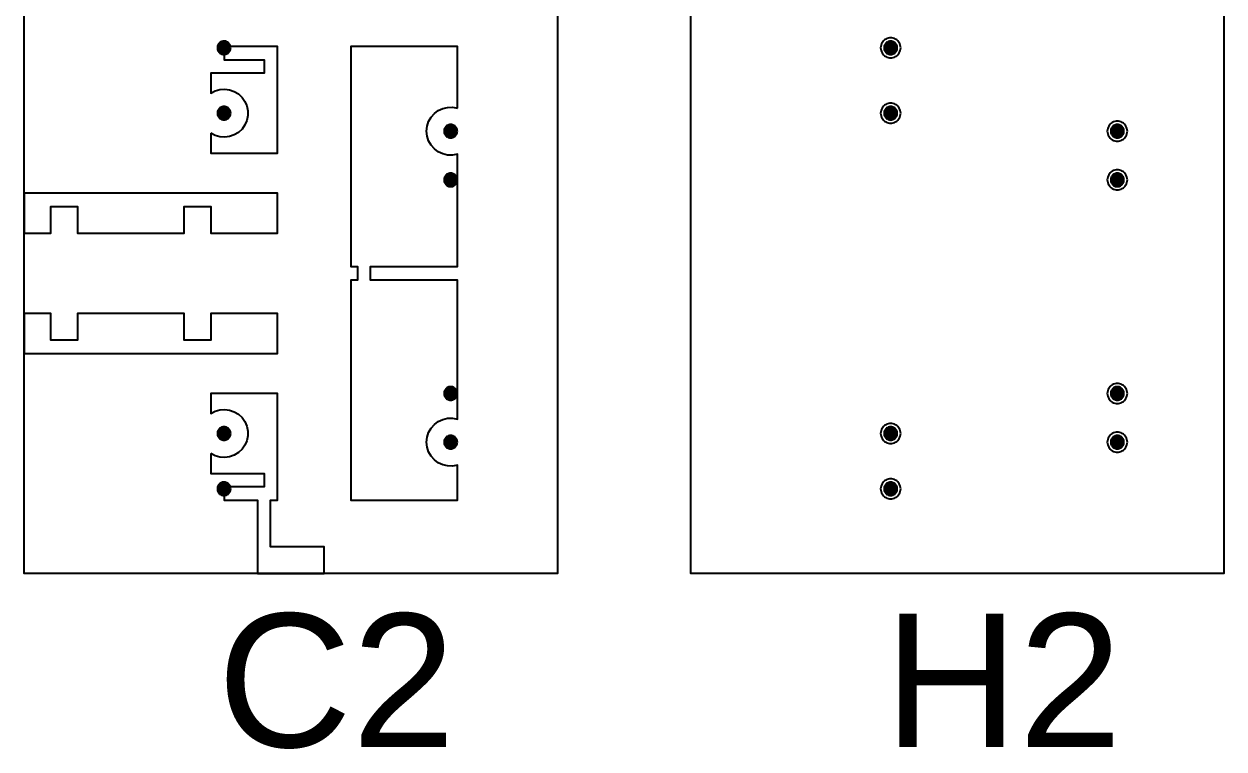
# Model space of a CAD drawing. Extents: x -2 to 177, y -6 to 16.
# Drawn here: x 98 to 107, y -5.81 to -0.38 of the extents above; entities that cross this region are included whole.
import ezdxf

# ---------------------------------------------------------------- set-up
doc = ezdxf.new("R2010")
doc.units = 0
doc.layers.get('0').update_dxf_attribs({"color": 255, "linetype": 'continuous'})
for name, color, linetype in [('C2', 232, 'continuous'), ('H2', 161, 'continuous'), ('Outline', 1, 'continuous'), ('V2', 103, 'continuous')]:
    doc.layers.add(name, color=color, linetype=linetype)
doc.styles.get("Standard").update_dxf_attribs({"font": 'ARIAL.TTF'})

msp = doc.modelspace()

# ---------------------------------------------------------------- linework, layer by layer
at = {"layer": 'C2'}
for points in [[(99.4, -1.1997), (99.4, -1.35), (99.9, -1.35), (99.9, -0.55), (99.549, -0.55), (99.5419, -0.5327), (99.529, -0.5192), (99.512, -0.5115), (99.4933, -0.5104), (99.4756, -0.5164), (99.4613, -0.5284), (99.4524, -0.5448), (99.4501, -0.5634), (99.4548, -0.5814), (99.4659, -0.5965), (99.4816, -0.6065), (99.5, -0.61), (99.5, -0.65), (99.8, -0.65), (99.8, -0.75), (99.4, -0.75), (99.4, -0.9003), (99.4327, -0.8831), (99.4682, -0.8728), (99.5051, -0.8701), (99.5417, -0.8749), (99.5766, -0.8871), (99.6082, -0.9062), (99.6353, -0.9313), (99.6567, -0.9615), (99.6715, -0.9953), (99.679, -1.0315), (99.679, -1.0685), (99.6715, -1.1047), (99.6567, -1.1385), (99.6353, -1.1687), (99.6082, -1.1938), (99.5766, -1.2129), (99.5417, -1.2251), (99.5051, -1.2299), (99.4682, -1.2272), (99.4327, -1.2169), (99.4, -1.1997)], [(101.25, -1.0121), (101.25, -0.55), (100.45, -0.55), (100.45, -2.2), (100.5, -2.2), (100.5, -2.3), (100.45, -2.3), (100.45, -3.95), (101.25, -3.95), (101.25, -3.6879), (101.2136, -3.6945), (101.1766, -3.6935), (101.1407, -3.6849), (101.1072, -3.6692), (101.0776, -3.647), (101.0532, -3.6192), (101.035, -3.587), (101.0238, -3.5518), (101.02, -3.515), (101.0238, -3.4782), (101.035, -3.443), (101.0532, -3.4108), (101.0776, -3.383), (101.1072, -3.3608), (101.1407, -3.3451), (101.1766, -3.3365), (101.2136, -3.3355), (101.25, -3.3421), (101.25, -2.3), (100.6, -2.3), (100.6, -2.2), (101.25, -2.2), (101.25, -1.3579), (101.2136, -1.3645), (101.1766, -1.3635), (101.1407, -1.3549), (101.1072, -1.3392), (101.0776, -1.317), (101.0532, -1.2892), (101.035, -1.257), (101.0238, -1.2218), (101.02, -1.185), (101.0238, -1.1482), (101.035, -1.113), (101.0532, -1.0808), (101.0776, -1.053), (101.1072, -1.0308), (101.1407, -1.0151), (101.1766, -1.0065), (101.2136, -1.0055), (101.25, -1.0121)], [(99.55, -1.05), (99.5496, -1.0435), (99.5483, -1.0371), (99.5462, -1.0309), (99.5433, -1.025), (99.5397, -1.0196), (99.5354, -1.0146), (99.5304, -1.0103), (99.525, -1.0067), (99.5191, -1.0038), (99.5129, -1.0017), (99.5065, -1.0004), (99.5, -1), (99.4935, -1.0004), (99.4871, -1.0017), (99.4809, -1.0038), (99.475, -1.0067), (99.4696, -1.0103), (99.4646, -1.0146), (99.4603, -1.0196), (99.4567, -1.025), (99.4538, -1.0309), (99.4517, -1.0371), (99.4504, -1.0435), (99.45, -1.05), (99.4504, -1.0565), (99.4517, -1.0629), (99.4538, -1.0691), (99.4567, -1.075), (99.4603, -1.0804), (99.4646, -1.0854), (99.4696, -1.0897), (99.475, -1.0933), (99.4809, -1.0962), (99.4871, -1.0983), (99.4935, -1.0996), (99.5, -1.1), (99.5065, -1.0996), (99.5129, -1.0983), (99.5191, -1.0962), (99.525, -1.0933), (99.5304, -1.0897), (99.5354, -1.0854), (99.5397, -1.0804), (99.5433, -1.075), (99.5462, -1.0691), (99.5483, -1.0629), (99.5496, -1.0565), (99.55, -1.05)], [(101.25, -1.185), (101.2496, -1.1785), (101.2483, -1.1721), (101.2462, -1.1659), (101.2433, -1.16), (101.2397, -1.1546), (101.2354, -1.1496), (101.2304, -1.1453), (101.225, -1.1417), (101.2191, -1.1388), (101.2129, -1.1367), (101.2065, -1.1354), (101.2, -1.135), (101.1935, -1.1354), (101.1871, -1.1367), (101.1809, -1.1388), (101.175, -1.1417), (101.1696, -1.1453), (101.1646, -1.1496), (101.1603, -1.1546), (101.1567, -1.16), (101.1538, -1.1659), (101.1517, -1.1721), (101.1504, -1.1785), (101.15, -1.185), (101.1504, -1.1915), (101.1517, -1.1979), (101.1538, -1.2041), (101.1567, -1.21), (101.1603, -1.2154), (101.1646, -1.2204), (101.1696, -1.2247), (101.175, -1.2283), (101.1809, -1.2312), (101.1871, -1.2333), (101.1935, -1.2346), (101.2, -1.235), (101.2065, -1.2346), (101.2129, -1.2333), (101.2191, -1.2312), (101.225, -1.2283), (101.2304, -1.2247), (101.2354, -1.2204), (101.2397, -1.2154), (101.2433, -1.21), (101.2462, -1.2041), (101.2483, -1.1979), (101.2496, -1.1915), (101.25, -1.185)], [(98, -1.95), (98.2, -1.95), (98.2, -1.75), (98.4, -1.75), (98.4, -1.95), (99.2, -1.95), (99.2, -1.75), (99.4, -1.75), (99.4, -1.95), (99.9, -1.95), (99.9, -1.65), (98, -1.65), (98, -1.95)], [(98, -2.85), (99.9, -2.85), (99.9, -2.55), (99.4, -2.55), (99.4, -2.75), (99.2, -2.75), (99.2, -2.55), (98.4, -2.55), (98.4, -2.75), (98.2, -2.75), (98.2, -2.55), (98, -2.55), (98, -2.85)], [(99.4, -3.5997), (99.4, -3.75), (99.8, -3.75), (99.8, -3.85), (99.5477, -3.85), (99.5391, -3.8339), (99.5253, -3.8219), (99.5082, -3.8157), (99.4899, -3.816), (99.473, -3.8229), (99.4597, -3.8354), (99.4518, -3.8519), (99.4503, -3.8701), (99.4554, -3.8876), (99.4665, -3.9021), (99.482, -3.9117), (99.5, -3.915), (99.5, -3.95), (99.75, -3.95), (99.75, -4.5), (100.25, -4.5), (100.25, -4.3), (99.85, -4.3), (99.85, -3.95), (99.9, -3.95), (99.9, -3.15), (99.4, -3.15), (99.4, -3.3003), (99.4327, -3.2831), (99.4682, -3.2728), (99.5051, -3.2701), (99.5417, -3.2749), (99.5766, -3.2871), (99.6082, -3.3062), (99.6353, -3.3313), (99.6567, -3.3615), (99.6715, -3.3953), (99.679, -3.4315), (99.679, -3.4685), (99.6715, -3.5047), (99.6567, -3.5385), (99.6353, -3.5687), (99.6082, -3.5938), (99.5766, -3.6129), (99.5417, -3.6251), (99.5051, -3.6299), (99.4682, -3.6272), (99.4327, -3.6169), (99.4, -3.5997)], [(99.55, -3.45), (99.5496, -3.4435), (99.5483, -3.4371), (99.5462, -3.4309), (99.5433, -3.425), (99.5397, -3.4196), (99.5354, -3.4146), (99.5304, -3.4103), (99.525, -3.4067), (99.5191, -3.4038), (99.5129, -3.4017), (99.5065, -3.4004), (99.5, -3.4), (99.4935, -3.4004), (99.4871, -3.4017), (99.4809, -3.4038), (99.475, -3.4067), (99.4696, -3.4103), (99.4646, -3.4146), (99.4603, -3.4196), (99.4567, -3.425), (99.4538, -3.4309), (99.4517, -3.4371), (99.4504, -3.4435), (99.45, -3.45), (99.4504, -3.4565), (99.4517, -3.4629), (99.4538, -3.4691), (99.4567, -3.475), (99.4603, -3.4804), (99.4646, -3.4854), (99.4696, -3.4897), (99.475, -3.4933), (99.4809, -3.4962), (99.4871, -3.4983), (99.4935, -3.4996), (99.5, -3.5), (99.5065, -3.4996), (99.5129, -3.4983), (99.5191, -3.4962), (99.525, -3.4933), (99.5304, -3.4897), (99.5354, -3.4854), (99.5397, -3.4804), (99.5433, -3.475), (99.5462, -3.4691), (99.5483, -3.4629), (99.5496, -3.4565), (99.55, -3.45)], [(101.25, -3.515), (101.2496, -3.5085), (101.2483, -3.5021), (101.2462, -3.4959), (101.2433, -3.49), (101.2397, -3.4846), (101.2354, -3.4796), (101.2304, -3.4753), (101.225, -3.4717), (101.2191, -3.4688), (101.2129, -3.4667), (101.2065, -3.4654), (101.2, -3.465), (101.1935, -3.4654), (101.1871, -3.4667), (101.1809, -3.4688), (101.175, -3.4717), (101.1696, -3.4753), (101.1646, -3.4796), (101.1603, -3.4846), (101.1567, -3.49), (101.1538, -3.4959), (101.1517, -3.5021), (101.1504, -3.5085), (101.15, -3.515), (101.1504, -3.5215), (101.1517, -3.5279), (101.1538, -3.5341), (101.1567, -3.54), (101.1603, -3.5454), (101.1646, -3.5504), (101.1696, -3.5547), (101.175, -3.5583), (101.1809, -3.5612), (101.1871, -3.5633), (101.1935, -3.5646), (101.2, -3.565), (101.2065, -3.5646), (101.2129, -3.5633), (101.2191, -3.5612), (101.225, -3.5583), (101.2304, -3.5547), (101.2354, -3.5504), (101.2397, -3.5454), (101.2433, -3.54), (101.2462, -3.5341), (101.2483, -3.5279), (101.2496, -3.5215), (101.25, -3.515)]]:
    msp.add_lwpolyline(points, close=True, dxfattribs=at)
at = {"layer": 'H2'}
for points in [[(104.575, -0.56), (104.5744, -0.5502), (104.5724, -0.5406), (104.5693, -0.5313), (104.565, -0.5225), (104.5595, -0.5143), (104.553, -0.507), (104.5457, -0.5005), (104.5375, -0.495), (104.5287, -0.4907), (104.5194, -0.4876), (104.5098, -0.4856), (104.5, -0.485), (104.4902, -0.4856), (104.4806, -0.4876), (104.4713, -0.4907), (104.4625, -0.495), (104.4543, -0.5005), (104.447, -0.507), (104.4405, -0.5143), (104.435, -0.5225), (104.4307, -0.5313), (104.4276, -0.5406), (104.4256, -0.5502), (104.425, -0.56), (104.4256, -0.5698), (104.4276, -0.5794), (104.4307, -0.5887), (104.435, -0.5975), (104.4405, -0.6057), (104.447, -0.613), (104.4543, -0.6195), (104.4625, -0.625), (104.4713, -0.6293), (104.4806, -0.6324), (104.4902, -0.6344), (104.5, -0.635), (104.5098, -0.6344), (104.5194, -0.6324), (104.5287, -0.6293), (104.5375, -0.625), (104.5457, -0.6195), (104.553, -0.613), (104.5595, -0.6057), (104.565, -0.5975), (104.5693, -0.5887), (104.5724, -0.5794), (104.5744, -0.5698), (104.575, -0.56)], [(104.575, -1.05), (104.5744, -1.0402), (104.5724, -1.0306), (104.5693, -1.0213), (104.565, -1.0125), (104.5595, -1.0043), (104.553, -0.997), (104.5457, -0.9905), (104.5375, -0.985), (104.5287, -0.9807), (104.5194, -0.9776), (104.5098, -0.9756), (104.5, -0.975), (104.4902, -0.9756), (104.4806, -0.9776), (104.4713, -0.9807), (104.4625, -0.985), (104.4543, -0.9905), (104.447, -0.997), (104.4405, -1.0043), (104.435, -1.0125), (104.4307, -1.0213), (104.4276, -1.0306), (104.4256, -1.0402), (104.425, -1.05), (104.4256, -1.0598), (104.4276, -1.0694), (104.4307, -1.0787), (104.435, -1.0875), (104.4405, -1.0957), (104.447, -1.103), (104.4543, -1.1095), (104.4625, -1.115), (104.4713, -1.1193), (104.4806, -1.1224), (104.4902, -1.1244), (104.5, -1.125), (104.5098, -1.1244), (104.5194, -1.1224), (104.5287, -1.1193), (104.5375, -1.115), (104.5457, -1.1095), (104.553, -1.103), (104.5595, -1.0957), (104.565, -1.0875), (104.5693, -1.0787), (104.5724, -1.0694), (104.5744, -1.0598), (104.575, -1.05)], [(106.275, -1.185), (106.2744, -1.1752), (106.2724, -1.1656), (106.2693, -1.1563), (106.265, -1.1475), (106.2595, -1.1393), (106.253, -1.132), (106.2457, -1.1255), (106.2375, -1.12), (106.2287, -1.1157), (106.2194, -1.1126), (106.2098, -1.1106), (106.2, -1.11), (106.1902, -1.1106), (106.1806, -1.1126), (106.1713, -1.1157), (106.1625, -1.12), (106.1543, -1.1255), (106.147, -1.132), (106.1405, -1.1393), (106.135, -1.1475), (106.1307, -1.1563), (106.1276, -1.1656), (106.1256, -1.1752), (106.125, -1.185), (106.1256, -1.1948), (106.1276, -1.2044), (106.1307, -1.2137), (106.135, -1.2225), (106.1405, -1.2307), (106.147, -1.238), (106.1543, -1.2445), (106.1625, -1.25), (106.1713, -1.2543), (106.1806, -1.2574), (106.1902, -1.2594), (106.2, -1.26), (106.2098, -1.2594), (106.2194, -1.2574), (106.2287, -1.2543), (106.2375, -1.25), (106.2457, -1.2445), (106.253, -1.238), (106.2595, -1.2307), (106.265, -1.2225), (106.2693, -1.2137), (106.2724, -1.2044), (106.2744, -1.1948), (106.275, -1.185)], [(106.275, -1.55), (106.2744, -1.5402), (106.2724, -1.5306), (106.2693, -1.5213), (106.265, -1.5125), (106.2595, -1.5043), (106.253, -1.497), (106.2457, -1.4905), (106.2375, -1.485), (106.2287, -1.4807), (106.2194, -1.4776), (106.2098, -1.4756), (106.2, -1.475), (106.1902, -1.4756), (106.1806, -1.4776), (106.1713, -1.4807), (106.1625, -1.485), (106.1543, -1.4905), (106.147, -1.497), (106.1405, -1.5043), (106.135, -1.5125), (106.1307, -1.5213), (106.1276, -1.5306), (106.1256, -1.5402), (106.125, -1.55), (106.1256, -1.5598), (106.1276, -1.5694), (106.1307, -1.5787), (106.135, -1.5875), (106.1405, -1.5957), (106.147, -1.603), (106.1543, -1.6095), (106.1625, -1.615), (106.1713, -1.6193), (106.1806, -1.6224), (106.1902, -1.6244), (106.2, -1.625), (106.2098, -1.6244), (106.2194, -1.6224), (106.2287, -1.6193), (106.2375, -1.615), (106.2457, -1.6095), (106.253, -1.603), (106.2595, -1.5957), (106.265, -1.5875), (106.2693, -1.5787), (106.2724, -1.5694), (106.2744, -1.5598), (106.275, -1.55)], [(106.275, -3.15), (106.2744, -3.1402), (106.2724, -3.1306), (106.2693, -3.1213), (106.265, -3.1125), (106.2595, -3.1043), (106.253, -3.097), (106.2457, -3.0905), (106.2375, -3.085), (106.2287, -3.0807), (106.2194, -3.0776), (106.2098, -3.0756), (106.2, -3.075), (106.1902, -3.0756), (106.1806, -3.0776), (106.1713, -3.0807), (106.1625, -3.085), (106.1543, -3.0905), (106.147, -3.097), (106.1405, -3.1043), (106.135, -3.1125), (106.1307, -3.1213), (106.1276, -3.1306), (106.1256, -3.1402), (106.125, -3.15), (106.1256, -3.1598), (106.1276, -3.1694), (106.1307, -3.1787), (106.135, -3.1875), (106.1405, -3.1957), (106.147, -3.203), (106.1543, -3.2095), (106.1625, -3.215), (106.1713, -3.2193), (106.1806, -3.2224), (106.1902, -3.2244), (106.2, -3.225), (106.2098, -3.2244), (106.2194, -3.2224), (106.2287, -3.2193), (106.2375, -3.215), (106.2457, -3.2095), (106.253, -3.203), (106.2595, -3.1957), (106.265, -3.1875), (106.2693, -3.1787), (106.2724, -3.1694), (106.2744, -3.1598), (106.275, -3.15)], [(104.575, -3.45), (104.5744, -3.4402), (104.5724, -3.4306), (104.5693, -3.4213), (104.565, -3.4125), (104.5595, -3.4043), (104.553, -3.397), (104.5457, -3.3905), (104.5375, -3.385), (104.5287, -3.3807), (104.5194, -3.3776), (104.5098, -3.3756), (104.5, -3.375), (104.4902, -3.3756), (104.4806, -3.3776), (104.4713, -3.3807), (104.4625, -3.385), (104.4543, -3.3905), (104.447, -3.397), (104.4405, -3.4043), (104.435, -3.4125), (104.4307, -3.4213), (104.4276, -3.4306), (104.4256, -3.4402), (104.425, -3.45), (104.4256, -3.4598), (104.4276, -3.4694), (104.4307, -3.4787), (104.435, -3.4875), (104.4405, -3.4957), (104.447, -3.503), (104.4543, -3.5095), (104.4625, -3.515), (104.4713, -3.5193), (104.4806, -3.5224), (104.4902, -3.5244), (104.5, -3.525), (104.5098, -3.5244), (104.5194, -3.5224), (104.5287, -3.5193), (104.5375, -3.515), (104.5457, -3.5095), (104.553, -3.503), (104.5595, -3.4957), (104.565, -3.4875), (104.5693, -3.4787), (104.5724, -3.4694), (104.5744, -3.4598), (104.575, -3.45)], [(106.275, -3.515), (106.2744, -3.5052), (106.2724, -3.4956), (106.2693, -3.4863), (106.265, -3.4775), (106.2595, -3.4693), (106.253, -3.462), (106.2457, -3.4555), (106.2375, -3.45), (106.2287, -3.4457), (106.2194, -3.4426), (106.2098, -3.4406), (106.2, -3.44), (106.1902, -3.4406), (106.1806, -3.4426), (106.1713, -3.4457), (106.1625, -3.45), (106.1543, -3.4555), (106.147, -3.462), (106.1405, -3.4693), (106.135, -3.4775), (106.1307, -3.4863), (106.1276, -3.4956), (106.1256, -3.5052), (106.125, -3.515), (106.1256, -3.5248), (106.1276, -3.5344), (106.1307, -3.5437), (106.135, -3.5525), (106.1405, -3.5607), (106.147, -3.568), (106.1543, -3.5745), (106.1625, -3.58), (106.1713, -3.5843), (106.1806, -3.5874), (106.1902, -3.5894), (106.2, -3.59), (106.2098, -3.5894), (106.2194, -3.5874), (106.2287, -3.5843), (106.2375, -3.58), (106.2457, -3.5745), (106.253, -3.568), (106.2595, -3.5607), (106.265, -3.5525), (106.2693, -3.5437), (106.2724, -3.5344), (106.2744, -3.5248), (106.275, -3.515)], [(104.575, -3.865), (104.5744, -3.8552), (104.5724, -3.8456), (104.5693, -3.8363), (104.565, -3.8275), (104.5595, -3.8193), (104.553, -3.812), (104.5457, -3.8055), (104.5375, -3.8), (104.5287, -3.7957), (104.5194, -3.7926), (104.5098, -3.7906), (104.5, -3.79), (104.4902, -3.7906), (104.4806, -3.7926), (104.4713, -3.7957), (104.4625, -3.8), (104.4543, -3.8055), (104.447, -3.812), (104.4405, -3.8193), (104.435, -3.8275), (104.4307, -3.8363), (104.4276, -3.8456), (104.4256, -3.8552), (104.425, -3.865), (104.4256, -3.8748), (104.4276, -3.8844), (104.4307, -3.8937), (104.435, -3.9025), (104.4405, -3.9107), (104.447, -3.918), (104.4543, -3.9245), (104.4625, -3.93), (104.4713, -3.9343), (104.4806, -3.9374), (104.4902, -3.9394), (104.5, -3.94), (104.5098, -3.9394), (104.5194, -3.9374), (104.5287, -3.9343), (104.5375, -3.93), (104.5457, -3.9245), (104.553, -3.918), (104.5595, -3.9107), (104.565, -3.9025), (104.5693, -3.8937), (104.5724, -3.8844), (104.5744, -3.8748), (104.575, -3.865)]]:
    msp.add_lwpolyline(points, close=True, dxfattribs=at)
at = {"layer": 'Outline'}
for points in [[(102, 4.5), (102, -4.5), (98, -4.5), (98, 4.5)], [(107, 4.5), (107, -4.5), (103, -4.5), (103, 4.5)]]:
    msp.add_lwpolyline(points, close=True, dxfattribs=at)
at = {"layer": 'V2'}
for points in [[(99.55, -0.56), (99.5496, -0.5535), (99.5483, -0.5471), (99.5462, -0.5409), (99.5433, -0.535), (99.5397, -0.5296), (99.5354, -0.5246), (99.5304, -0.5203), (99.525, -0.5167), (99.5191, -0.5138), (99.5129, -0.5117), (99.5065, -0.5104), (99.5, -0.51), (99.4935, -0.5104), (99.4871, -0.5117), (99.4809, -0.5138), (99.475, -0.5167), (99.4696, -0.5203), (99.4646, -0.5246), (99.4603, -0.5296), (99.4567, -0.535), (99.4538, -0.5409), (99.4517, -0.5471), (99.4504, -0.5535), (99.45, -0.56), (99.4504, -0.5665), (99.4517, -0.5729), (99.4538, -0.5791), (99.4567, -0.585), (99.4603, -0.5904), (99.4646, -0.5954), (99.4696, -0.5997), (99.475, -0.6033), (99.4809, -0.6062), (99.4871, -0.6083), (99.4935, -0.6096), (99.5, -0.61), (99.5065, -0.6096), (99.5129, -0.6083), (99.5191, -0.6062), (99.525, -0.6033), (99.5304, -0.5997), (99.5354, -0.5954), (99.5397, -0.5904), (99.5433, -0.585), (99.5462, -0.5791), (99.5483, -0.5729), (99.5496, -0.5665), (99.55, -0.56)], [(104.55, -0.56), (104.5496, -0.5535), (104.5483, -0.5471), (104.5462, -0.5409), (104.5433, -0.535), (104.5397, -0.5296), (104.5354, -0.5246), (104.5304, -0.5203), (104.525, -0.5167), (104.5191, -0.5138), (104.5129, -0.5117), (104.5065, -0.5104), (104.5, -0.51), (104.4935, -0.5104), (104.4871, -0.5117), (104.4809, -0.5138), (104.475, -0.5167), (104.4696, -0.5203), (104.4646, -0.5246), (104.4603, -0.5296), (104.4567, -0.535), (104.4538, -0.5409), (104.4517, -0.5471), (104.4504, -0.5535), (104.45, -0.56), (104.4504, -0.5665), (104.4517, -0.5729), (104.4538, -0.5791), (104.4567, -0.585), (104.4603, -0.5904), (104.4646, -0.5954), (104.4696, -0.5997), (104.475, -0.6033), (104.4809, -0.6062), (104.4871, -0.6083), (104.4935, -0.6096), (104.5, -0.61), (104.5065, -0.6096), (104.5129, -0.6083), (104.5191, -0.6062), (104.525, -0.6033), (104.5304, -0.5997), (104.5354, -0.5954), (104.5397, -0.5904), (104.5433, -0.585), (104.5462, -0.5791), (104.5483, -0.5729), (104.5496, -0.5665), (104.55, -0.56)], [(99.55, -1.05), (99.5496, -1.0435), (99.5483, -1.0371), (99.5462, -1.0309), (99.5433, -1.025), (99.5397, -1.0196), (99.5354, -1.0146), (99.5304, -1.0103), (99.525, -1.0067), (99.5191, -1.0038), (99.5129, -1.0017), (99.5065, -1.0004), (99.5, -1), (99.4935, -1.0004), (99.4871, -1.0017), (99.4809, -1.0038), (99.475, -1.0067), (99.4696, -1.0103), (99.4646, -1.0146), (99.4603, -1.0196), (99.4567, -1.025), (99.4538, -1.0309), (99.4517, -1.0371), (99.4504, -1.0435), (99.45, -1.05), (99.4504, -1.0565), (99.4517, -1.0629), (99.4538, -1.0691), (99.4567, -1.075), (99.4603, -1.0804), (99.4646, -1.0854), (99.4696, -1.0897), (99.475, -1.0933), (99.4809, -1.0962), (99.4871, -1.0983), (99.4935, -1.0996), (99.5, -1.1), (99.5065, -1.0996), (99.5129, -1.0983), (99.5191, -1.0962), (99.525, -1.0933), (99.5304, -1.0897), (99.5354, -1.0854), (99.5397, -1.0804), (99.5433, -1.075), (99.5462, -1.0691), (99.5483, -1.0629), (99.5496, -1.0565), (99.55, -1.05)], [(104.55, -1.05), (104.5496, -1.0435), (104.5483, -1.0371), (104.5462, -1.0309), (104.5433, -1.025), (104.5397, -1.0196), (104.5354, -1.0146), (104.5304, -1.0103), (104.525, -1.0067), (104.5191, -1.0038), (104.5129, -1.0017), (104.5065, -1.0004), (104.5, -1), (104.4935, -1.0004), (104.4871, -1.0017), (104.4809, -1.0038), (104.475, -1.0067), (104.4696, -1.0103), (104.4646, -1.0146), (104.4603, -1.0196), (104.4567, -1.025), (104.4538, -1.0309), (104.4517, -1.0371), (104.4504, -1.0435), (104.45, -1.05), (104.4504, -1.0565), (104.4517, -1.0629), (104.4538, -1.0691), (104.4567, -1.075), (104.4603, -1.0804), (104.4646, -1.0854), (104.4696, -1.0897), (104.475, -1.0933), (104.4809, -1.0962), (104.4871, -1.0983), (104.4935, -1.0996), (104.5, -1.1), (104.5065, -1.0996), (104.5129, -1.0983), (104.5191, -1.0962), (104.525, -1.0933), (104.5304, -1.0897), (104.5354, -1.0854), (104.5397, -1.0804), (104.5433, -1.075), (104.5462, -1.0691), (104.5483, -1.0629), (104.5496, -1.0565), (104.55, -1.05)], [(101.25, -1.185), (101.2496, -1.1785), (101.2483, -1.1721), (101.2462, -1.1659), (101.2433, -1.16), (101.2397, -1.1546), (101.2354, -1.1496), (101.2304, -1.1453), (101.225, -1.1417), (101.2191, -1.1388), (101.2129, -1.1367), (101.2065, -1.1354), (101.2, -1.135), (101.1935, -1.1354), (101.1871, -1.1367), (101.1809, -1.1388), (101.175, -1.1417), (101.1696, -1.1453), (101.1646, -1.1496), (101.1603, -1.1546), (101.1567, -1.16), (101.1538, -1.1659), (101.1517, -1.1721), (101.1504, -1.1785), (101.15, -1.185), (101.1504, -1.1915), (101.1517, -1.1979), (101.1538, -1.2041), (101.1567, -1.21), (101.1603, -1.2154), (101.1646, -1.2204), (101.1696, -1.2247), (101.175, -1.2283), (101.1809, -1.2312), (101.1871, -1.2333), (101.1935, -1.2346), (101.2, -1.235), (101.2065, -1.2346), (101.2129, -1.2333), (101.2191, -1.2312), (101.225, -1.2283), (101.2304, -1.2247), (101.2354, -1.2204), (101.2397, -1.2154), (101.2433, -1.21), (101.2462, -1.2041), (101.2483, -1.1979), (101.2496, -1.1915), (101.25, -1.185)], [(106.25, -1.185), (106.2496, -1.1785), (106.2483, -1.1721), (106.2462, -1.1659), (106.2433, -1.16), (106.2397, -1.1546), (106.2354, -1.1496), (106.2304, -1.1453), (106.225, -1.1417), (106.2191, -1.1388), (106.2129, -1.1367), (106.2065, -1.1354), (106.2, -1.135), (106.1935, -1.1354), (106.1871, -1.1367), (106.1809, -1.1388), (106.175, -1.1417), (106.1696, -1.1453), (106.1646, -1.1496), (106.1603, -1.1546), (106.1567, -1.16), (106.1538, -1.1659), (106.1517, -1.1721), (106.1504, -1.1785), (106.15, -1.185), (106.1504, -1.1915), (106.1517, -1.1979), (106.1538, -1.2041), (106.1567, -1.21), (106.1603, -1.2154), (106.1646, -1.2204), (106.1696, -1.2247), (106.175, -1.2283), (106.1809, -1.2312), (106.1871, -1.2333), (106.1935, -1.2346), (106.2, -1.235), (106.2065, -1.2346), (106.2129, -1.2333), (106.2191, -1.2312), (106.225, -1.2283), (106.2304, -1.2247), (106.2354, -1.2204), (106.2397, -1.2154), (106.2433, -1.21), (106.2462, -1.2041), (106.2483, -1.1979), (106.2496, -1.1915), (106.25, -1.185)], [(101.25, -1.55), (101.2496, -1.5435), (101.2483, -1.5371), (101.2462, -1.5309), (101.2433, -1.525), (101.2397, -1.5196), (101.2354, -1.5146), (101.2304, -1.5103), (101.225, -1.5067), (101.2191, -1.5038), (101.2129, -1.5017), (101.2065, -1.5004), (101.2, -1.5), (101.1935, -1.5004), (101.1871, -1.5017), (101.1809, -1.5038), (101.175, -1.5067), (101.1696, -1.5103), (101.1646, -1.5146), (101.1603, -1.5196), (101.1567, -1.525), (101.1538, -1.5309), (101.1517, -1.5371), (101.1504, -1.5435), (101.15, -1.55), (101.1504, -1.5565), (101.1517, -1.5629), (101.1538, -1.5691), (101.1567, -1.575), (101.1603, -1.5804), (101.1646, -1.5854), (101.1696, -1.5897), (101.175, -1.5933), (101.1809, -1.5962), (101.1871, -1.5983), (101.1935, -1.5996), (101.2, -1.6), (101.2065, -1.5996), (101.2129, -1.5983), (101.2191, -1.5962), (101.225, -1.5933), (101.2304, -1.5897), (101.2354, -1.5854), (101.2397, -1.5804), (101.2433, -1.575), (101.2462, -1.5691), (101.2483, -1.5629), (101.2496, -1.5565), (101.25, -1.55)], [(106.25, -1.55), (106.2496, -1.5435), (106.2483, -1.5371), (106.2462, -1.5309), (106.2433, -1.525), (106.2397, -1.5196), (106.2354, -1.5146), (106.2304, -1.5103), (106.225, -1.5067), (106.2191, -1.5038), (106.2129, -1.5017), (106.2065, -1.5004), (106.2, -1.5), (106.1935, -1.5004), (106.1871, -1.5017), (106.1809, -1.5038), (106.175, -1.5067), (106.1696, -1.5103), (106.1646, -1.5146), (106.1603, -1.5196), (106.1567, -1.525), (106.1538, -1.5309), (106.1517, -1.5371), (106.1504, -1.5435), (106.15, -1.55), (106.1504, -1.5565), (106.1517, -1.5629), (106.1538, -1.5691), (106.1567, -1.575), (106.1603, -1.5804), (106.1646, -1.5854), (106.1696, -1.5897), (106.175, -1.5933), (106.1809, -1.5962), (106.1871, -1.5983), (106.1935, -1.5996), (106.2, -1.6), (106.2065, -1.5996), (106.2129, -1.5983), (106.2191, -1.5962), (106.225, -1.5933), (106.2304, -1.5897), (106.2354, -1.5854), (106.2397, -1.5804), (106.2433, -1.575), (106.2462, -1.5691), (106.2483, -1.5629), (106.2496, -1.5565), (106.25, -1.55)], [(101.25, -3.15), (101.2496, -3.1435), (101.2483, -3.1371), (101.2462, -3.1309), (101.2433, -3.125), (101.2397, -3.1196), (101.2354, -3.1146), (101.2304, -3.1103), (101.225, -3.1067), (101.2191, -3.1038), (101.2129, -3.1017), (101.2065, -3.1004), (101.2, -3.1), (101.1935, -3.1004), (101.1871, -3.1017), (101.1809, -3.1038), (101.175, -3.1067), (101.1696, -3.1103), (101.1646, -3.1146), (101.1603, -3.1196), (101.1567, -3.125), (101.1538, -3.1309), (101.1517, -3.1371), (101.1504, -3.1435), (101.15, -3.15), (101.1504, -3.1565), (101.1517, -3.1629), (101.1538, -3.1691), (101.1567, -3.175), (101.1603, -3.1804), (101.1646, -3.1854), (101.1696, -3.1897), (101.175, -3.1933), (101.1809, -3.1962), (101.1871, -3.1983), (101.1935, -3.1996), (101.2, -3.2), (101.2065, -3.1996), (101.2129, -3.1983), (101.2191, -3.1962), (101.225, -3.1933), (101.2304, -3.1897), (101.2354, -3.1854), (101.2397, -3.1804), (101.2433, -3.175), (101.2462, -3.1691), (101.2483, -3.1629), (101.2496, -3.1565), (101.25, -3.15)], [(106.25, -3.15), (106.2496, -3.1435), (106.2483, -3.1371), (106.2462, -3.1309), (106.2433, -3.125), (106.2397, -3.1196), (106.2354, -3.1146), (106.2304, -3.1103), (106.225, -3.1067), (106.2191, -3.1038), (106.2129, -3.1017), (106.2065, -3.1004), (106.2, -3.1), (106.1935, -3.1004), (106.1871, -3.1017), (106.1809, -3.1038), (106.175, -3.1067), (106.1696, -3.1103), (106.1646, -3.1146), (106.1603, -3.1196), (106.1567, -3.125), (106.1538, -3.1309), (106.1517, -3.1371), (106.1504, -3.1435), (106.15, -3.15), (106.1504, -3.1565), (106.1517, -3.1629), (106.1538, -3.1691), (106.1567, -3.175), (106.1603, -3.1804), (106.1646, -3.1854), (106.1696, -3.1897), (106.175, -3.1933), (106.1809, -3.1962), (106.1871, -3.1983), (106.1935, -3.1996), (106.2, -3.2), (106.2065, -3.1996), (106.2129, -3.1983), (106.2191, -3.1962), (106.225, -3.1933), (106.2304, -3.1897), (106.2354, -3.1854), (106.2397, -3.1804), (106.2433, -3.175), (106.2462, -3.1691), (106.2483, -3.1629), (106.2496, -3.1565), (106.25, -3.15)], [(99.55, -3.45), (99.5496, -3.4435), (99.5483, -3.4371), (99.5462, -3.4309), (99.5433, -3.425), (99.5397, -3.4196), (99.5354, -3.4146), (99.5304, -3.4103), (99.525, -3.4067), (99.5191, -3.4038), (99.5129, -3.4017), (99.5065, -3.4004), (99.5, -3.4), (99.4935, -3.4004), (99.4871, -3.4017), (99.4809, -3.4038), (99.475, -3.4067), (99.4696, -3.4103), (99.4646, -3.4146), (99.4603, -3.4196), (99.4567, -3.425), (99.4538, -3.4309), (99.4517, -3.4371), (99.4504, -3.4435), (99.45, -3.45), (99.4504, -3.4565), (99.4517, -3.4629), (99.4538, -3.4691), (99.4567, -3.475), (99.4603, -3.4804), (99.4646, -3.4854), (99.4696, -3.4897), (99.475, -3.4933), (99.4809, -3.4962), (99.4871, -3.4983), (99.4935, -3.4996), (99.5, -3.5), (99.5065, -3.4996), (99.5129, -3.4983), (99.5191, -3.4962), (99.525, -3.4933), (99.5304, -3.4897), (99.5354, -3.4854), (99.5397, -3.4804), (99.5433, -3.475), (99.5462, -3.4691), (99.5483, -3.4629), (99.5496, -3.4565), (99.55, -3.45)], [(104.55, -3.45), (104.5496, -3.4435), (104.5483, -3.4371), (104.5462, -3.4309), (104.5433, -3.425), (104.5397, -3.4196), (104.5354, -3.4146), (104.5304, -3.4103), (104.525, -3.4067), (104.5191, -3.4038), (104.5129, -3.4017), (104.5065, -3.4004), (104.5, -3.4), (104.4935, -3.4004), (104.4871, -3.4017), (104.4809, -3.4038), (104.475, -3.4067), (104.4696, -3.4103), (104.4646, -3.4146), (104.4603, -3.4196), (104.4567, -3.425), (104.4538, -3.4309), (104.4517, -3.4371), (104.4504, -3.4435), (104.45, -3.45), (104.4504, -3.4565), (104.4517, -3.4629), (104.4538, -3.4691), (104.4567, -3.475), (104.4603, -3.4804), (104.4646, -3.4854), (104.4696, -3.4897), (104.475, -3.4933), (104.4809, -3.4962), (104.4871, -3.4983), (104.4935, -3.4996), (104.5, -3.5), (104.5065, -3.4996), (104.5129, -3.4983), (104.5191, -3.4962), (104.525, -3.4933), (104.5304, -3.4897), (104.5354, -3.4854), (104.5397, -3.4804), (104.5433, -3.475), (104.5462, -3.4691), (104.5483, -3.4629), (104.5496, -3.4565), (104.55, -3.45)], [(101.25, -3.515), (101.2496, -3.5085), (101.2483, -3.5021), (101.2462, -3.4959), (101.2433, -3.49), (101.2397, -3.4846), (101.2354, -3.4796), (101.2304, -3.4753), (101.225, -3.4717), (101.2191, -3.4688), (101.2129, -3.4667), (101.2065, -3.4654), (101.2, -3.465), (101.1935, -3.4654), (101.1871, -3.4667), (101.1809, -3.4688), (101.175, -3.4717), (101.1696, -3.4753), (101.1646, -3.4796), (101.1603, -3.4846), (101.1567, -3.49), (101.1538, -3.4959), (101.1517, -3.5021), (101.1504, -3.5085), (101.15, -3.515), (101.1504, -3.5215), (101.1517, -3.5279), (101.1538, -3.5341), (101.1567, -3.54), (101.1603, -3.5454), (101.1646, -3.5504), (101.1696, -3.5547), (101.175, -3.5583), (101.1809, -3.5612), (101.1871, -3.5633), (101.1935, -3.5646), (101.2, -3.565), (101.2065, -3.5646), (101.2129, -3.5633), (101.2191, -3.5612), (101.225, -3.5583), (101.2304, -3.5547), (101.2354, -3.5504), (101.2397, -3.5454), (101.2433, -3.54), (101.2462, -3.5341), (101.2483, -3.5279), (101.2496, -3.5215), (101.25, -3.515)], [(106.25, -3.515), (106.2496, -3.5085), (106.2483, -3.5021), (106.2462, -3.4959), (106.2433, -3.49), (106.2397, -3.4846), (106.2354, -3.4796), (106.2304, -3.4753), (106.225, -3.4717), (106.2191, -3.4688), (106.2129, -3.4667), (106.2065, -3.4654), (106.2, -3.465), (106.1935, -3.4654), (106.1871, -3.4667), (106.1809, -3.4688), (106.175, -3.4717), (106.1696, -3.4753), (106.1646, -3.4796), (106.1603, -3.4846), (106.1567, -3.49), (106.1538, -3.4959), (106.1517, -3.5021), (106.1504, -3.5085), (106.15, -3.515), (106.1504, -3.5215), (106.1517, -3.5279), (106.1538, -3.5341), (106.1567, -3.54), (106.1603, -3.5454), (106.1646, -3.5504), (106.1696, -3.5547), (106.175, -3.5583), (106.1809, -3.5612), (106.1871, -3.5633), (106.1935, -3.5646), (106.2, -3.565), (106.2065, -3.5646), (106.2129, -3.5633), (106.2191, -3.5612), (106.225, -3.5583), (106.2304, -3.5547), (106.2354, -3.5504), (106.2397, -3.5454), (106.2433, -3.54), (106.2462, -3.5341), (106.2483, -3.5279), (106.2496, -3.5215), (106.25, -3.515)], [(99.55, -3.865), (99.5496, -3.8585), (99.5483, -3.8521), (99.5462, -3.8459), (99.5433, -3.84), (99.5397, -3.8346), (99.5354, -3.8296), (99.5304, -3.8253), (99.525, -3.8217), (99.5191, -3.8188), (99.5129, -3.8167), (99.5065, -3.8154), (99.5, -3.815), (99.4935, -3.8154), (99.4871, -3.8167), (99.4809, -3.8188), (99.475, -3.8217), (99.4696, -3.8253), (99.4646, -3.8296), (99.4603, -3.8346), (99.4567, -3.84), (99.4538, -3.8459), (99.4517, -3.8521), (99.4504, -3.8585), (99.45, -3.865), (99.4504, -3.8715), (99.4517, -3.8779), (99.4538, -3.8841), (99.4567, -3.89), (99.4603, -3.8954), (99.4646, -3.9004), (99.4696, -3.9047), (99.475, -3.9083), (99.4809, -3.9112), (99.4871, -3.9133), (99.4935, -3.9146), (99.5, -3.915), (99.5065, -3.9146), (99.5129, -3.9133), (99.5191, -3.9112), (99.525, -3.9083), (99.5304, -3.9047), (99.5354, -3.9004), (99.5397, -3.8954), (99.5433, -3.89), (99.5462, -3.8841), (99.5483, -3.8779), (99.5496, -3.8715), (99.55, -3.865)], [(104.55, -3.865), (104.5496, -3.8585), (104.5483, -3.8521), (104.5462, -3.8459), (104.5433, -3.84), (104.5397, -3.8346), (104.5354, -3.8296), (104.5304, -3.8253), (104.525, -3.8217), (104.5191, -3.8188), (104.5129, -3.8167), (104.5065, -3.8154), (104.5, -3.815), (104.4935, -3.8154), (104.4871, -3.8167), (104.4809, -3.8188), (104.475, -3.8217), (104.4696, -3.8253), (104.4646, -3.8296), (104.4603, -3.8346), (104.4567, -3.84), (104.4538, -3.8459), (104.4517, -3.8521), (104.4504, -3.8585), (104.45, -3.865), (104.4504, -3.8715), (104.4517, -3.8779), (104.4538, -3.8841), (104.4567, -3.89), (104.4603, -3.8954), (104.4646, -3.9004), (104.4696, -3.9047), (104.475, -3.9083), (104.4809, -3.9112), (104.4871, -3.9133), (104.4935, -3.9146), (104.5, -3.915), (104.5065, -3.9146), (104.5129, -3.9133), (104.5191, -3.9112), (104.525, -3.9083), (104.5304, -3.9047), (104.5354, -3.9004), (104.5397, -3.8954), (104.5433, -3.89), (104.5462, -3.8841), (104.5483, -3.8779), (104.5496, -3.8715), (104.55, -3.865)]]:
    msp.add_lwpolyline(points, close=True, dxfattribs=at)
for points in [[(99.4646, -0.5246), (99.4538, -0.5409), (99.5, -0.56)], [(99.4809, -0.5138), (99.4646, -0.5246), (99.5, -0.56)], [(99.5, -0.51), (99.4809, -0.5138), (99.5, -0.56)], [(99.5191, -0.5138), (99.5, -0.51), (99.5, -0.56)], [(99.5354, -0.5246), (99.5191, -0.5138), (99.5, -0.56)], [(99.5462, -0.5409), (99.5354, -0.5246), (99.5, -0.56)], [(104.4646, -0.5246), (104.4538, -0.5409), (104.5, -0.56)], [(104.4809, -0.5138), (104.4646, -0.5246), (104.5, -0.56)], [(104.5, -0.51), (104.4809, -0.5138), (104.5, -0.56)], [(104.5191, -0.5138), (104.5, -0.51), (104.5, -0.56)], [(104.5354, -0.5246), (104.5191, -0.5138), (104.5, -0.56)], [(104.5462, -0.5409), (104.5354, -0.5246), (104.5, -0.56)], [(99.4538, -0.5409), (99.45, -0.56), (99.5, -0.56)], [(99.45, -0.56), (99.4538, -0.5791), (99.5, -0.56)], [(99.4538, -0.5791), (99.4646, -0.5954), (99.5, -0.56)], [(99.4646, -0.5954), (99.4809, -0.6062), (99.5, -0.56)], [(99.4809, -0.6062), (99.5, -0.61), (99.5, -0.56)], [(99.55, -0.56), (99.5462, -0.5409), (99.5, -0.56)], [(99.5, -0.61), (99.5191, -0.6062), (99.5, -0.56)], [(99.5191, -0.6062), (99.5354, -0.5954), (99.5, -0.56)], [(99.5354, -0.5954), (99.5462, -0.5791), (99.5, -0.56)], [(99.5462, -0.5791), (99.55, -0.56), (99.5, -0.56)], [(104.4538, -0.5409), (104.45, -0.56), (104.5, -0.56)], [(104.45, -0.56), (104.4538, -0.5791), (104.5, -0.56)], [(104.4538, -0.5791), (104.4646, -0.5954), (104.5, -0.56)], [(104.4646, -0.5954), (104.4809, -0.6062), (104.5, -0.56)], [(104.4809, -0.6062), (104.5, -0.61), (104.5, -0.56)], [(104.55, -0.56), (104.5462, -0.5409), (104.5, -0.56)], [(104.5, -0.61), (104.5191, -0.6062), (104.5, -0.56)], [(104.5191, -0.6062), (104.5354, -0.5954), (104.5, -0.56)], [(104.5354, -0.5954), (104.5462, -0.5791), (104.5, -0.56)], [(104.5462, -0.5791), (104.55, -0.56), (104.5, -0.56)], [(99.4538, -1.0309), (99.45, -1.05), (99.5, -1.05)], [(99.45, -1.05), (99.4538, -1.0691), (99.5, -1.05)], [(99.4646, -1.0146), (99.4538, -1.0309), (99.5, -1.05)], [(99.4538, -1.0691), (99.4646, -1.0854), (99.5, -1.05)], [(99.4809, -1.0038), (99.4646, -1.0146), (99.5, -1.05)], [(99.4646, -1.0854), (99.4809, -1.0962), (99.5, -1.05)], [(99.5, -1), (99.4809, -1.0038), (99.5, -1.05)], [(99.4809, -1.0962), (99.5, -1.1), (99.5, -1.05)], [(99.5191, -1.0038), (99.5, -1), (99.5, -1.05)], [(99.5354, -1.0146), (99.5191, -1.0038), (99.5, -1.05)], [(99.5462, -1.0309), (99.5354, -1.0146), (99.5, -1.05)], [(99.55, -1.05), (99.5462, -1.0309), (99.5, -1.05)], [(99.5, -1.1), (99.5191, -1.0962), (99.5, -1.05)], [(99.5191, -1.0962), (99.5354, -1.0854), (99.5, -1.05)], [(99.5354, -1.0854), (99.5462, -1.0691), (99.5, -1.05)], [(99.5462, -1.0691), (99.55, -1.05), (99.5, -1.05)], [(104.4538, -1.0309), (104.45, -1.05), (104.5, -1.05)], [(104.45, -1.05), (104.4538, -1.0691), (104.5, -1.05)], [(104.4646, -1.0146), (104.4538, -1.0309), (104.5, -1.05)], [(104.4538, -1.0691), (104.4646, -1.0854), (104.5, -1.05)], [(104.4809, -1.0038), (104.4646, -1.0146), (104.5, -1.05)], [(104.4646, -1.0854), (104.4809, -1.0962), (104.5, -1.05)], [(104.5, -1), (104.4809, -1.0038), (104.5, -1.05)], [(104.4809, -1.0962), (104.5, -1.1), (104.5, -1.05)], [(104.5191, -1.0038), (104.5, -1), (104.5, -1.05)], [(104.5354, -1.0146), (104.5191, -1.0038), (104.5, -1.05)], [(104.5462, -1.0309), (104.5354, -1.0146), (104.5, -1.05)], [(104.55, -1.05), (104.5462, -1.0309), (104.5, -1.05)], [(104.5, -1.1), (104.5191, -1.0962), (104.5, -1.05)], [(104.5191, -1.0962), (104.5354, -1.0854), (104.5, -1.05)], [(104.5354, -1.0854), (104.5462, -1.0691), (104.5, -1.05)], [(104.5462, -1.0691), (104.55, -1.05), (104.5, -1.05)], [(101.1538, -1.1659), (101.15, -1.185), (101.2, -1.185)], [(101.1646, -1.1496), (101.1538, -1.1659), (101.2, -1.185)], [(101.1809, -1.1388), (101.1646, -1.1496), (101.2, -1.185)], [(101.2, -1.135), (101.1809, -1.1388), (101.2, -1.185)], [(101.2191, -1.1388), (101.2, -1.135), (101.2, -1.185)], [(101.2354, -1.1496), (101.2191, -1.1388), (101.2, -1.185)], [(101.2462, -1.1659), (101.2354, -1.1496), (101.2, -1.185)], [(101.25, -1.185), (101.2462, -1.1659), (101.2, -1.185)], [(106.1538, -1.1659), (106.15, -1.185), (106.2, -1.185)], [(106.1646, -1.1496), (106.1538, -1.1659), (106.2, -1.185)], [(106.1809, -1.1388), (106.1646, -1.1496), (106.2, -1.185)], [(106.2, -1.135), (106.1809, -1.1388), (106.2, -1.185)], [(106.2191, -1.1388), (106.2, -1.135), (106.2, -1.185)], [(106.2354, -1.1496), (106.2191, -1.1388), (106.2, -1.185)], [(106.2462, -1.1659), (106.2354, -1.1496), (106.2, -1.185)], [(106.25, -1.185), (106.2462, -1.1659), (106.2, -1.185)], [(101.15, -1.185), (101.1538, -1.2041), (101.2, -1.185)], [(101.1538, -1.2041), (101.1646, -1.2204), (101.2, -1.185)], [(101.1646, -1.2204), (101.1809, -1.2312), (101.2, -1.185)], [(101.1809, -1.2312), (101.2, -1.235), (101.2, -1.185)], [(101.2, -1.235), (101.2191, -1.2312), (101.2, -1.185)], [(101.2191, -1.2312), (101.2354, -1.2204), (101.2, -1.185)], [(101.2354, -1.2204), (101.2462, -1.2041), (101.2, -1.185)], [(101.2462, -1.2041), (101.25, -1.185), (101.2, -1.185)], [(106.15, -1.185), (106.1538, -1.2041), (106.2, -1.185)], [(106.1538, -1.2041), (106.1646, -1.2204), (106.2, -1.185)], [(106.1646, -1.2204), (106.1809, -1.2312), (106.2, -1.185)], [(106.1809, -1.2312), (106.2, -1.235), (106.2, -1.185)], [(106.2, -1.235), (106.2191, -1.2312), (106.2, -1.185)], [(106.2191, -1.2312), (106.2354, -1.2204), (106.2, -1.185)], [(106.2354, -1.2204), (106.2462, -1.2041), (106.2, -1.185)], [(106.2462, -1.2041), (106.25, -1.185), (106.2, -1.185)], [(101.1646, -1.5146), (101.1538, -1.5309), (101.2, -1.55)], [(101.1809, -1.5038), (101.1646, -1.5146), (101.2, -1.55)], [(101.2, -1.5), (101.1809, -1.5038), (101.2, -1.55)], [(101.2191, -1.5038), (101.2, -1.5), (101.2, -1.55)], [(101.2354, -1.5146), (101.2191, -1.5038), (101.2, -1.55)], [(101.2462, -1.5309), (101.2354, -1.5146), (101.2, -1.55)], [(106.1646, -1.5146), (106.1538, -1.5309), (106.2, -1.55)], [(106.1809, -1.5038), (106.1646, -1.5146), (106.2, -1.55)], [(106.2, -1.5), (106.1809, -1.5038), (106.2, -1.55)], [(106.2191, -1.5038), (106.2, -1.5), (106.2, -1.55)], [(106.2354, -1.5146), (106.2191, -1.5038), (106.2, -1.55)], [(106.2462, -1.5309), (106.2354, -1.5146), (106.2, -1.55)], [(101.1538, -1.5309), (101.15, -1.55), (101.2, -1.55)], [(101.15, -1.55), (101.1538, -1.5691), (101.2, -1.55)], [(101.1538, -1.5691), (101.1646, -1.5854), (101.2, -1.55)], [(101.1646, -1.5854), (101.1809, -1.5962), (101.2, -1.55)], [(101.1809, -1.5962), (101.2, -1.6), (101.2, -1.55)], [(101.25, -1.55), (101.2462, -1.5309), (101.2, -1.55)], [(101.2, -1.6), (101.2191, -1.5962), (101.2, -1.55)], [(101.2191, -1.5962), (101.2354, -1.5854), (101.2, -1.55)], [(101.2354, -1.5854), (101.2462, -1.5691), (101.2, -1.55)], [(101.2462, -1.5691), (101.25, -1.55), (101.2, -1.55)], [(106.1538, -1.5309), (106.15, -1.55), (106.2, -1.55)], [(106.15, -1.55), (106.1538, -1.5691), (106.2, -1.55)], [(106.1538, -1.5691), (106.1646, -1.5854), (106.2, -1.55)], [(106.1646, -1.5854), (106.1809, -1.5962), (106.2, -1.55)], [(106.1809, -1.5962), (106.2, -1.6), (106.2, -1.55)], [(106.25, -1.55), (106.2462, -1.5309), (106.2, -1.55)], [(106.2, -1.6), (106.2191, -1.5962), (106.2, -1.55)], [(106.2191, -1.5962), (106.2354, -1.5854), (106.2, -1.55)], [(106.2354, -1.5854), (106.2462, -1.5691), (106.2, -1.55)], [(106.2462, -1.5691), (106.25, -1.55), (106.2, -1.55)], [(101.1538, -3.1309), (101.15, -3.15), (101.2, -3.15)], [(101.1646, -3.1146), (101.1538, -3.1309), (101.2, -3.15)], [(101.1809, -3.1038), (101.1646, -3.1146), (101.2, -3.15)], [(101.2, -3.1), (101.1809, -3.1038), (101.2, -3.15)], [(101.2191, -3.1038), (101.2, -3.1), (101.2, -3.15)], [(101.2354, -3.1146), (101.2191, -3.1038), (101.2, -3.15)], [(101.2462, -3.1309), (101.2354, -3.1146), (101.2, -3.15)], [(101.25, -3.15), (101.2462, -3.1309), (101.2, -3.15)], [(106.1538, -3.1309), (106.15, -3.15), (106.2, -3.15)], [(106.1646, -3.1146), (106.1538, -3.1309), (106.2, -3.15)], [(106.1809, -3.1038), (106.1646, -3.1146), (106.2, -3.15)], [(106.2, -3.1), (106.1809, -3.1038), (106.2, -3.15)], [(106.2191, -3.1038), (106.2, -3.1), (106.2, -3.15)], [(106.2354, -3.1146), (106.2191, -3.1038), (106.2, -3.15)], [(106.2462, -3.1309), (106.2354, -3.1146), (106.2, -3.15)], [(106.25, -3.15), (106.2462, -3.1309), (106.2, -3.15)], [(101.15, -3.15), (101.1538, -3.1691), (101.2, -3.15)], [(101.1538, -3.1691), (101.1646, -3.1854), (101.2, -3.15)], [(101.1646, -3.1854), (101.1809, -3.1962), (101.2, -3.15)], [(101.1809, -3.1962), (101.2, -3.2), (101.2, -3.15)], [(101.2, -3.2), (101.2191, -3.1962), (101.2, -3.15)], [(101.2191, -3.1962), (101.2354, -3.1854), (101.2, -3.15)], [(101.2354, -3.1854), (101.2462, -3.1691), (101.2, -3.15)], [(101.2462, -3.1691), (101.25, -3.15), (101.2, -3.15)], [(106.15, -3.15), (106.1538, -3.1691), (106.2, -3.15)], [(106.1538, -3.1691), (106.1646, -3.1854), (106.2, -3.15)], [(106.1646, -3.1854), (106.1809, -3.1962), (106.2, -3.15)], [(106.1809, -3.1962), (106.2, -3.2), (106.2, -3.15)], [(106.2, -3.2), (106.2191, -3.1962), (106.2, -3.15)], [(106.2191, -3.1962), (106.2354, -3.1854), (106.2, -3.15)], [(106.2354, -3.1854), (106.2462, -3.1691), (106.2, -3.15)], [(106.2462, -3.1691), (106.25, -3.15), (106.2, -3.15)], [(99.4646, -3.4146), (99.4538, -3.4309), (99.5, -3.45)], [(99.4809, -3.4038), (99.4646, -3.4146), (99.5, -3.45)], [(99.5, -3.4), (99.4809, -3.4038), (99.5, -3.45)], [(99.5191, -3.4038), (99.5, -3.4), (99.5, -3.45)], [(99.5354, -3.4146), (99.5191, -3.4038), (99.5, -3.45)], [(99.5462, -3.4309), (99.5354, -3.4146), (99.5, -3.45)], [(104.4646, -3.4146), (104.4538, -3.4309), (104.5, -3.45)], [(104.4809, -3.4038), (104.4646, -3.4146), (104.5, -3.45)], [(104.5, -3.4), (104.4809, -3.4038), (104.5, -3.45)], [(104.5191, -3.4038), (104.5, -3.4), (104.5, -3.45)], [(104.5354, -3.4146), (104.5191, -3.4038), (104.5, -3.45)], [(104.5462, -3.4309), (104.5354, -3.4146), (104.5, -3.45)], [(99.4538, -3.4309), (99.45, -3.45), (99.5, -3.45)], [(99.45, -3.45), (99.4538, -3.4691), (99.5, -3.45)], [(99.4538, -3.4691), (99.4646, -3.4854), (99.5, -3.45)], [(99.4646, -3.4854), (99.4809, -3.4962), (99.5, -3.45)], [(99.4809, -3.4962), (99.5, -3.5), (99.5, -3.45)], [(99.55, -3.45), (99.5462, -3.4309), (99.5, -3.45)], [(99.5, -3.5), (99.5191, -3.4962), (99.5, -3.45)], [(99.5191, -3.4962), (99.5354, -3.4854), (99.5, -3.45)], [(99.5354, -3.4854), (99.5462, -3.4691), (99.5, -3.45)], [(99.5462, -3.4691), (99.55, -3.45), (99.5, -3.45)], [(101.1538, -3.4959), (101.15, -3.515), (101.2, -3.515)], [(101.1646, -3.4796), (101.1538, -3.4959), (101.2, -3.515)], [(101.1809, -3.4688), (101.1646, -3.4796), (101.2, -3.515)], [(101.2, -3.465), (101.1809, -3.4688), (101.2, -3.515)], [(101.2191, -3.4688), (101.2, -3.465), (101.2, -3.515)], [(101.2354, -3.4796), (101.2191, -3.4688), (101.2, -3.515)], [(101.2462, -3.4959), (101.2354, -3.4796), (101.2, -3.515)], [(101.25, -3.515), (101.2462, -3.4959), (101.2, -3.515)], [(104.4538, -3.4309), (104.45, -3.45), (104.5, -3.45)], [(104.45, -3.45), (104.4538, -3.4691), (104.5, -3.45)], [(104.4538, -3.4691), (104.4646, -3.4854), (104.5, -3.45)], [(104.4646, -3.4854), (104.4809, -3.4962), (104.5, -3.45)], [(104.4809, -3.4962), (104.5, -3.5), (104.5, -3.45)], [(104.55, -3.45), (104.5462, -3.4309), (104.5, -3.45)], [(104.5, -3.5), (104.5191, -3.4962), (104.5, -3.45)], [(104.5191, -3.4962), (104.5354, -3.4854), (104.5, -3.45)], [(104.5354, -3.4854), (104.5462, -3.4691), (104.5, -3.45)], [(104.5462, -3.4691), (104.55, -3.45), (104.5, -3.45)], [(106.1538, -3.4959), (106.15, -3.515), (106.2, -3.515)], [(106.1646, -3.4796), (106.1538, -3.4959), (106.2, -3.515)], [(106.1809, -3.4688), (106.1646, -3.4796), (106.2, -3.515)], [(106.2, -3.465), (106.1809, -3.4688), (106.2, -3.515)], [(106.2191, -3.4688), (106.2, -3.465), (106.2, -3.515)], [(106.2354, -3.4796), (106.2191, -3.4688), (106.2, -3.515)], [(106.2462, -3.4959), (106.2354, -3.4796), (106.2, -3.515)], [(106.25, -3.515), (106.2462, -3.4959), (106.2, -3.515)], [(101.15, -3.515), (101.1538, -3.5341), (101.2, -3.515)], [(101.1538, -3.5341), (101.1646, -3.5504), (101.2, -3.515)], [(101.1646, -3.5504), (101.1809, -3.5612), (101.2, -3.515)], [(101.1809, -3.5612), (101.2, -3.565), (101.2, -3.515)], [(101.2, -3.565), (101.2191, -3.5612), (101.2, -3.515)], [(101.2191, -3.5612), (101.2354, -3.5504), (101.2, -3.515)], [(101.2354, -3.5504), (101.2462, -3.5341), (101.2, -3.515)], [(101.2462, -3.5341), (101.25, -3.515), (101.2, -3.515)], [(106.15, -3.515), (106.1538, -3.5341), (106.2, -3.515)], [(106.1538, -3.5341), (106.1646, -3.5504), (106.2, -3.515)], [(106.1646, -3.5504), (106.1809, -3.5612), (106.2, -3.515)], [(106.1809, -3.5612), (106.2, -3.565), (106.2, -3.515)], [(106.2, -3.565), (106.2191, -3.5612), (106.2, -3.515)], [(106.2191, -3.5612), (106.2354, -3.5504), (106.2, -3.515)], [(106.2354, -3.5504), (106.2462, -3.5341), (106.2, -3.515)], [(106.2462, -3.5341), (106.25, -3.515), (106.2, -3.515)], [(99.4538, -3.8459), (99.45, -3.865), (99.5, -3.865)], [(99.45, -3.865), (99.4538, -3.8841), (99.5, -3.865)], [(99.4646, -3.8296), (99.4538, -3.8459), (99.5, -3.865)], [(99.4538, -3.8841), (99.4646, -3.9004), (99.5, -3.865)], [(99.4809, -3.8188), (99.4646, -3.8296), (99.5, -3.865)], [(99.4646, -3.9004), (99.4809, -3.9112), (99.5, -3.865)], [(99.5, -3.815), (99.4809, -3.8188), (99.5, -3.865)], [(99.4809, -3.9112), (99.5, -3.915), (99.5, -3.865)], [(99.5191, -3.8188), (99.5, -3.815), (99.5, -3.865)], [(99.5354, -3.8296), (99.5191, -3.8188), (99.5, -3.865)], [(99.5462, -3.8459), (99.5354, -3.8296), (99.5, -3.865)], [(99.55, -3.865), (99.5462, -3.8459), (99.5, -3.865)], [(99.5, -3.915), (99.5191, -3.9112), (99.5, -3.865)], [(99.5191, -3.9112), (99.5354, -3.9004), (99.5, -3.865)], [(99.5354, -3.9004), (99.5462, -3.8841), (99.5, -3.865)], [(99.5462, -3.8841), (99.55, -3.865), (99.5, -3.865)], [(104.4538, -3.8459), (104.45, -3.865), (104.5, -3.865)], [(104.45, -3.865), (104.4538, -3.8841), (104.5, -3.865)], [(104.4646, -3.8296), (104.4538, -3.8459), (104.5, -3.865)], [(104.4538, -3.8841), (104.4646, -3.9004), (104.5, -3.865)], [(104.4809, -3.8188), (104.4646, -3.8296), (104.5, -3.865)], [(104.4646, -3.9004), (104.4809, -3.9112), (104.5, -3.865)], [(104.5, -3.815), (104.4809, -3.8188), (104.5, -3.865)], [(104.4809, -3.9112), (104.5, -3.915), (104.5, -3.865)], [(104.5191, -3.8188), (104.5, -3.815), (104.5, -3.865)], [(104.5354, -3.8296), (104.5191, -3.8188), (104.5, -3.865)], [(104.5462, -3.8459), (104.5354, -3.8296), (104.5, -3.865)], [(104.55, -3.865), (104.5462, -3.8459), (104.5, -3.865)], [(104.5, -3.915), (104.5191, -3.9112), (104.5, -3.865)], [(104.5191, -3.9112), (104.5354, -3.9004), (104.5, -3.865)], [(104.5354, -3.9004), (104.5462, -3.8841), (104.5, -3.865)], [(104.5462, -3.8841), (104.55, -3.865), (104.5, -3.865)]]:
    msp.add_solid(points, dxfattribs=at)

# ---------------------------------------------------------------- texts
for s, p in [('C2', (99.45, -5.8)), ('H2', (104.45, -5.8))]:
    msp.add_text(s, height=1).set_placement(p)

doc.saveas('drawing.dxf')
